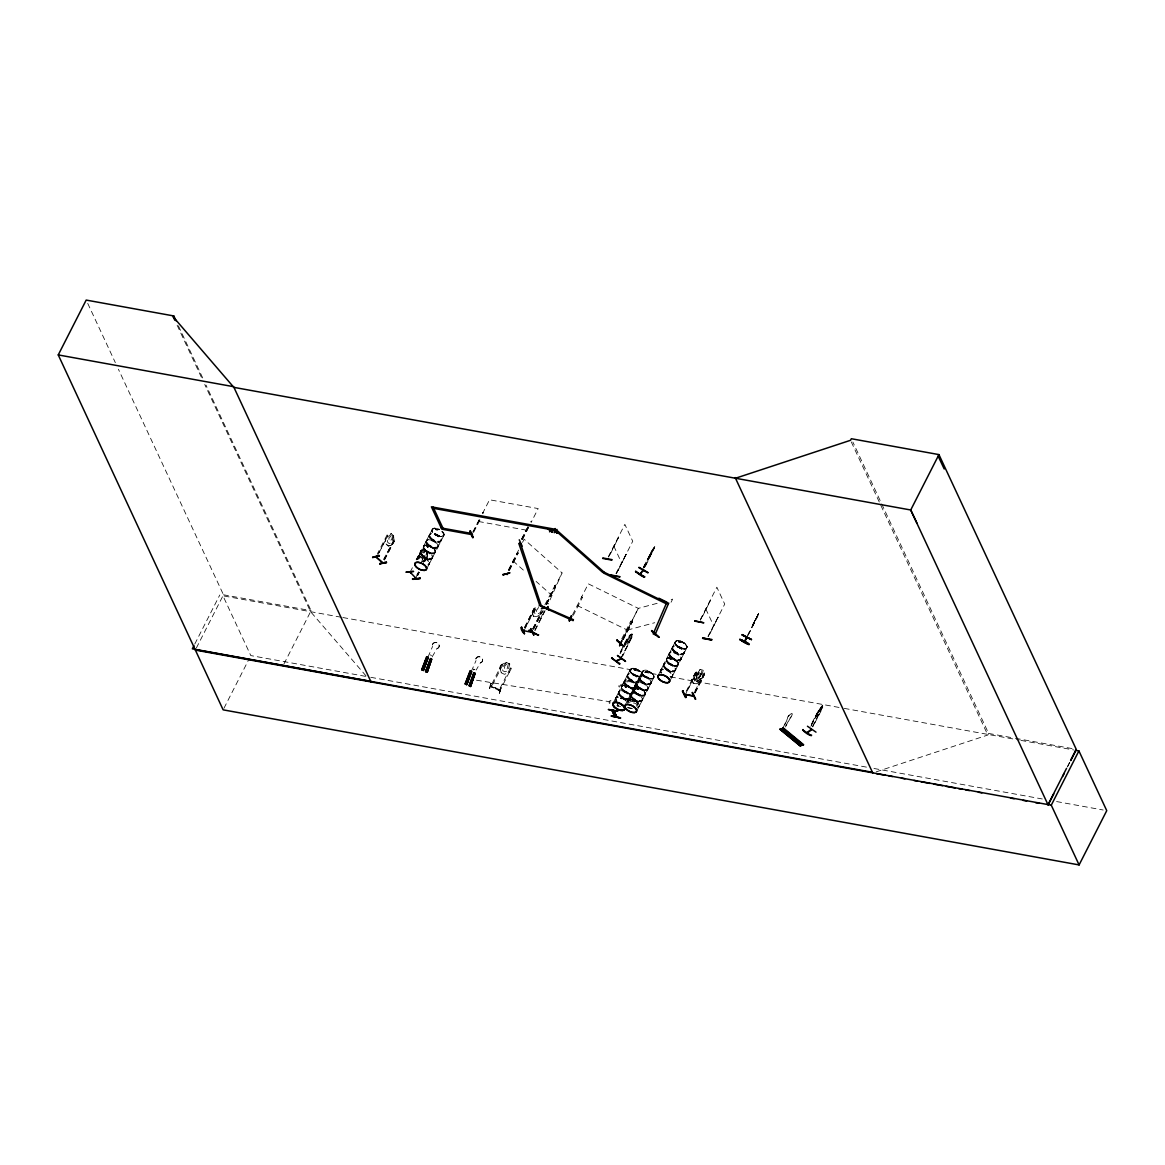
<?xml version="1.0" encoding="UTF-8"?>
<svg xmlns="http://www.w3.org/2000/svg" width="1165" height="1165" viewBox="0 0 1165 1165"><rect width="100%" height="100%" fill="white"/><g stroke="black" fill="none" stroke-linecap="round" stroke-linejoin="round"><path stroke-width="0.75" stroke-dasharray="5 3.75" d="M418.381 556.928L417.39 558.865A6.611 3.204 27 0 1 425.487 558.428A6.611 3.204 27 0 1 427.963 564.952M420.449 552.865L420.929 550.492L416.182 559.797M438.39 545.657L438.244 546.56M441.433 539.672L440.69 541.39M615.426 699.073L616.198 697.238M618.469 693.059L619.227 691.267M624.12 681.976L624.891 680.156M628.139 674.011L627.178 675.918M627.338 701.228L628.314 699.204M630.381 695.243L631.386 693.19M630.76 696.83L630.032 698.592A6.611 3.204 27 0 0 624.236 691.5A6.611 3.204 27 0 0 619.46 695.126A6.611 3.204 27 0 0 629.945 698.665L629.959 698.68M636.032 684.161L636.993 682.151M639.09 678.132L639.833 676.355M639.614 704.985L638.653 706.951M642.672 699L642.468 700.078M660.38 671.419L661.385 669.365L660.846 670.035M663.438 665.39L664.181 663.599M669.074 654.308L669.263 653.274M672.132 648.264L673.093 646.342M672.656 675.161L671.899 676.967M675.715 669.176L674.986 670.924A6.611 3.204 27 0 0 669.191 663.846A6.611 3.204 27 0 0 664.414 667.472A6.611 3.204 27 0 0 674.899 671.011M684.423 652.138L683.433 654.089M423.361 547.157L423.798 548.031M432.608 553.623L434.749 553.04A6.524 3.16 27 0 0 428.997 545.948A6.524 3.16 27 0 0 424.278 549.531A6.524 3.16 27 0 0 434.632 553.025L435.594 551.191L434.618 549.05M499.45 693.146L500.906 687.743L499.421 693.073M499.567 692.767L500.906 687.743M621.396 687.248L621.586 688.515L621.557 686.331M633.309 689.432L634.284 691.544M645.41 693.714C643.997 689.374 638.187 686.374 633.891 688.034M666.351 659.594L667.225 661.953M678.292 662.623C679.326 664.196 673.152 655.706 669.234 657.409M682.355 648.337L686.433 648.439L687.161 646.793L686.185 644.682M473.514 669.919L473.835 669.394M617.217 706.005L617.435 704.985L618.528 705.393L617.552 704.883M618.076 706.165L618.411 705.029L618.178 706.019M620.843 698.316C622.853 700.049 621.892 696.058 620.785 698.549L635.886 701.388L620.887 698.767L621.193 697.719L636.25 700.66L621.178 697.733M501.562 664.56L506.498 662.492L509.717 663.934L508.115 670.661L505.028 671.783L502.945 670.851L501.897 667.865L506.498 662.594M817.379 712.965L817.291 714.291L822.665 705.437M438.375 545.569L438.258 546.356L440.894 541.084M703.238 670.254L701.65 676.428L698.636 678.117L696.641 677.753L695.68 675.336L700.209 669.555L695.447 672.511L691.908 679.326L693.204 683.316L696.291 683.884L701.053 680.913L696.291 683.782L693.204 683.316M393.668 540.72L383.897 559.317M426.099 541.783L426.215 540.924M429.142 535.798L432.273 529.376M432.739 556.768L432.608 557.642M627.702 639.876L627.6 640.939L631.241 634.954M636.41 685.806L635.682 687.51A6.611 3.204 27 0 0 629.886 680.418A6.611 3.204 27 0 0 625.11 684.044A6.611 3.204 27 0 0 635.595 687.583L635.595 687.598M651.381 681.976L651.235 682.908M681.379 658.152L680.637 659.841A6.611 3.204 27 0 0 674.841 652.75A6.611 3.204 27 0 0 670.064 656.376A6.611 3.204 27 0 0 680.549 659.929M648.322 687.787L647.58 689.665M417.784 558.807L422.021 550.958L420.929 550.492M423.521 562.433L426.841 556.288M508.333 663.977L507.125 668.899L504.343 669.293L504.794 665.987L507.299 663.497L508.319 664.021M822.65 707.941L822.636 705.262L822.65 707.941L812.777 726.844M393.522 535.827L391.629 542.817L389.066 543.487L387.537 542.104L387.042 538.667L391.236 533.614L387.071 534.953L377.445 553.739M427.817 547.39C424.744 545.031 430.657 547.652 427.511 546.982M430.89 552.647L430.7 553.404M435.928 529.842C434.56 528.517 439.234 531.138 436.161 529.624M435.579 551.191L435.302 552.356M438.856 535.842L439.904 536.206M439.336 535.769L439.074 535.623M441.317 536.555L444.025 535.259L442.147 531.138A6.509 3.16 27 0 1 440.894 536.322A6.509 3.16 27 0 1 432.171 530.541A6.509 3.16 27 0 1 439.336 529.347L433.584 528.255L432.113 529.391L432.244 531.327M625.62 686.316L624.921 686.811L626.086 687.583M625.081 686.374L626.479 686.695M626.421 686.695L626.362 687.175M628.532 693.292L624.586 691.704L621.571 688.559M634.372 670.181L635.406 670.093L634.11 669.919M633.92 669.715L634.765 669.307M636.964 676.151L640.546 676.53M639.323 676.676L637.372 675.671L637.43 676.457M636.804 688.69L638.537 689.68L637.59 689.054M636.876 688.588L637.197 688.646M639.323 680.68L639.483 679.603L638.478 681.758M640.269 695.476L640.794 695.33M640.765 694.893L641.012 695.723M647.23 672.598L645.526 671.899L646.371 671.404M648.818 678.219L652.458 678.685L653.929 677.549M653.813 675.584C642.148 661.851 637.022 678.38 649.589 677.913M653.987 677.506L653.798 675.613M670.691 658.618L669.875 659.142M670.661 659.536L670.472 658.662M671.229 659.317L670.37 659.419M673.69 665.87C673.807 664.443 672.627 666.103 676.807 665.943C678.656 665.317 668.273 665.885 667.341 661.749A6.524 3.16 27 0 1 672.103 658.167L678.161 662.827M679.326 642.527C681.875 643.313 677.943 640.415 678.831 642.41M679.894 641.74L680.331 642.396L678.627 641.697M678.336 664.764L678.583 663.657M682.399 648.803L682.588 648.046M420.565 552.239L417.958 557.452M426.215 541.157L420.929 551.569L421.453 550.914M429.273 535.157L426.579 540.487M429.579 563.365L432.215 558.137M441.317 540.371L444.04 535.23M618.6 692.33L615.892 697.704M624.236 681.234L618.965 691.69M627.309 675.292L624.688 680.491M627.454 700.514L625.008 705.408M630.498 694.515L627.833 699.845M630.644 697.529L635.915 687.146M636.163 683.433L630.906 693.83M639.177 677.579L636.6 682.661M639.352 680.491L641.959 675.205M642.556 699.728L647.813 689.331M648.206 688.646L650.842 683.374M651.264 682.646L653.871 677.36M663.555 664.662L660.948 669.904M669.205 653.58L663.963 663.977M672.263 647.624L669.875 652.487M672.554 675.889L675.205 670.603M675.613 669.904L680.841 659.536M681.248 658.778L683.928 653.492M684.306 652.837L686.913 647.551M429.681 562.578L428.676 564.719L429.492 563.802M693.626 675.817L694.981 679.938L698.068 680.506L702.874 677.608L701.519 673.487L698.432 672.919L697.733 674.55L699.029 676.239L700.718 675.088L701.971 670.443L700.981 670.268L695.243 676.195L693.918 678.787L694.893 681.19M474.33 669.569L473.543 669.744M615.542 698.345L613.096 703.252M639.541 705.509L642.483 700.092M818.645 711.349L818.427 712.339L821.951 706.252M694.981 691.093L703.704 673.967M660.482 670.822L658.05 675.598M617.304 705.859L617.654 705.102M627.265 701.578A6.509 3.146 27 0 1 635.231 701.097L635.595 701.024M421.89 561.472L425.036 549.079L427.045 551.336L427.278 556.855L424.875 561.472M426.303 540.764L426.856 540.036M432.565 557.758L431.997 558.472A6.611 3.204 27 0 0 426.201 551.38A6.611 3.204 27 0 0 421.424 555.006A6.611 3.204 27 0 0 431.909 558.545M650.041 554.38L649.721 555.559L652.211 551.788M636.367 686.258L638.973 681.161M490.727 683.637L489.271 688.631L489.97 688.399M491.179 683.768L489.708 688.748M491.062 685.836L491.979 685.996M491.79 686.127C489.781 686.695 498.46 688.777 500.222 689.651M499.829 667.938C504.008 680.666 497.12 665.492 501.634 664.822M501.314 672.802L504.43 674.317L509.367 672.249L511.129 668.797L509.717 663.934M506.498 662.492L509.702 663.992M499.29 693.146L500.673 688.195M511.129 668.797L510.11 668.448M632.071 634.226L629.828 639.716L626.406 642.862L626.246 641.362L630.192 634.983C635.537 629.901 627.746 645.454 625.095 645.206L630.28 635.056M648.395 558.02L652.458 551.977L649.531 556.622M644.682 567.224L654.774 546.356L653.754 548.933M432.666 557.205L438.186 546.691M423.361 546.501L424.075 545.511M423.521 546.196L424.22 549.501M621.396 686.622L622.081 685.661M633.309 688.777C636.527 684.365 647.856 690.379 644.726 695.301L640.779 695.723M633.454 688.486L632.93 692.913C628.998 694.675 623.29 691.675 621.833 688.151M645.41 694.34L644.726 695.301M666.351 658.968L669.205 657.395M678.438 664.56L677.768 665.492A6.524 3.16 27 0 1 667.268 661.982A6.524 3.16 27 0 1 671.987 658.4A6.524 3.16 27 0 1 677.637 665.477L677.768 665.492M651.133 552.661L650.798 553.579L654.206 547.404M437.064 648.497L437.021 648.599A3.48 3.044 20.5 0 0 438.972 644.755A3.48 3.044 20.5 0 0 434.53 642.643A3.48 3.044 20.5 0 0 432.623 646.386L432.579 646.488A3.48 3.044 20.5 0 1 434.53 642.643A3.48 3.044 20.5 0 1 439.016 644.653A3.48 3.044 20.5 0 1 437.064 648.497L431.895 657.293M430.06 654.876L431.545 655.444M480.461 662.71L480.417 662.812A3.48 3.044 20.5 0 0 482.412 658.88A3.48 3.044 20.5 0 0 477.97 656.769A3.48 3.044 20.5 0 0 476.019 660.599L475.975 660.701A3.48 3.044 20.5 0 1 477.941 656.871A3.48 3.044 20.5 0 1 482.383 658.982A3.48 3.044 20.5 0 1 480.417 662.812L476.15 670.064M473.456 669.089L474.941 669.657M617.989 705.844L617.144 705.539M621.265 698.068L620.989 698.621M502.712 664.938L491.426 686.913M610.169 702.815C608.217 705.466 609.106 698.112 611.975 701.403M635.245 701.068L635.26 701.039A6.509 3.146 27 0 1 637.648 707.519M540.269 619.489L543.837 611.203M546.691 604.577L550.972 594.645L536.089 581.393M522.532 542.351L524.119 539.249L562.069 572.918L548.176 603.98M653.521 549.21L654.803 546.531M427.934 657.147L432.623 646.386M471.344 671.375L476.019 660.599M555.632 586.286L554.7 585.529L555.632 586.286L546.429 604.402M582.442 597.441L581.597 597.019L582.442 597.441L573.355 615.295M630.687 621.294L632.479 621.659L623.464 639.352M631.75 636.731L622.926 655.604M783.186 727.557L787.409 718.718A3.48 1.267 -50.4 0 1 789.36 714.888A3.48 1.267 -50.4 0 1 792.185 713.883A3.48 1.267 -50.4 0 1 790.22 717.727L785.297 726.814M784.759 724.747L787.555 718.849A3.48 1.267 -50.4 0 1 789.52 715.019A3.48 1.267 -50.4 0 1 792.331 714.014A3.48 1.267 -50.4 0 1 790.38 717.844L785.458 726.945M818.529 710.417L810.971 724.936M651.25 551.875L654.774 546.356M754.294 621.892L753.77 622.94L755.823 618.935M753.318 623.857L752.488 625.445L755.342 620.086M755.226 620.071L755.051 620.435M752.59 625.503L753.464 623.508M757.527 615.615C762.056 607.023 745.382 639.337 757.862 615.178M757.133 616.358L758.59 613.766M194.759 644.085L219.763 595.009M196.346 648.046L223.476 594.791L118.408 369.232M223.957 708.247L249.179 658.764M283.969 663.919L311.099 610.678L206.016 385.105M377.285 555.865L387.785 535.652L387.202 535.041M379.091 552.705L387.989 535.361M383.678 559.375L393.522 540.706M384.304 559.957L394.192 541.317L392.445 544.769L388.28 546.108L385.906 543.968L385.397 538.39L386.052 543.895L388.353 545.963L392.299 544.681M384.537 559.899L394.105 541.288L393.61 535.769L391.163 533.628M410.124 572.175L412.497 567.53M416.444 559.768L421.206 550.361L425.036 549.079L427.133 551.278L427.366 556.899L425.604 560.336L421.803 561.486M417.536 558.836L421.832 551.001M436.22 529.609L436.729 529.187M427.206 546.589L428.036 546.269M436.569 529.172L435.856 529.463M416.954 574.869L418.526 571.767M424.06 560.918L426.434 556.258L427.249 556.826M415.628 577.942L418.788 571.738M417.507 575.452L419.094 572.35M424.613 561.501L427.438 556.885M417.769 575.423L419.342 572.321M426.74 568.855L429.113 564.18M472.888 532.056L481.087 515.964M472.975 532.274L481.174 516.182M482.426 513.736L489.548 499.77L538.186 508.581L531.08 522.546M473.704 532.201L481.902 516.11M521.527 539.104L528.91 524.629M521.629 539.322L529.012 524.847M522.357 539.264L529.726 524.774M522.459 539.482L529.827 524.993M508.377 570.136L518.585 550.098M508.595 570.078L517.61 552.385L518.25 552.953L509.236 570.646M509.018 570.719L518.25 552.953M491.412 683.462L490.654 683.68M502.639 664.691L501.678 664.647L490.552 686.564L491.018 685.559M524.556 627.425L533.89 608.698L537.487 606.528M524.658 627.658L533.89 608.698L538.696 605.917M525.371 627.586L534.939 608.814M523.9 630.906L534.953 609.193L534.036 608.829M510.299 668.142L498.984 690.379L499.567 689.36L499.96 690.758L510.998 668.783M541.448 610.111L540.123 612.688L537.109 614.377L535.114 614.013L534.153 611.596L537.618 606.95M532.667 628.896L541.346 611.843M544.871 604.839L554.933 585.471M532.769 629.115L541.448 612.062M533.483 629.056L543.065 610.358M546.108 604.242L562.069 572.918M533.585 629.275L542.511 611.581M546.545 603.747L555.574 586.053M534.764 630.28L544.608 610.97M535.099 630.44L545.118 610.708M572.51 614.887L588.325 583.84L638.318 608.363L658.939 602.844M608.29 556.87L624.848 524.366L632.726 541.259L616.168 573.763M608.611 556.928L618.455 537.618L609.557 555.603M616.037 573.486L626.188 554.234L616.474 573.821M616.358 573.529L626.188 554.234M643.808 566.452L651.351 551.802M643.328 567.646L654.876 546.414M643.328 568.185L650.929 552.501M644.376 567.573L654.118 548.482L644.696 567.763M621.659 638.988L630.76 621.134M622.503 639.41L638.318 608.363L622.634 639.294M622.882 639.512L632.479 621.659M623.217 639.134L632.246 621.44M624.935 645.235L624.877 642.643L626.668 639.192M620.494 651.686L623.654 645.483M624.44 643.925L630.294 634.983M619.984 653.449L622.358 648.788M623.144 647.245L627.265 638.842M620.464 653.216L622.052 650.114M625.212 643.91C628.139 639.279 625.721 638.755 630.207 634.91M620.581 658.72L632.216 636.716L632.056 634.051M621.076 658.487L632.129 636.658M627.731 674.506L630.309 669.496M634.983 669.686L633.673 669.351M671.055 602.247L672.642 599.145L669.22 600.062M642.221 671.652L639.541 676.792M627.658 703.296L630.309 698.17M645.818 671.652L646.575 672.176M635.886 701.388L636.148 700.442M636.658 705.422L637.066 704.461L634.226 702.99L630.585 703.281M636.774 706.471L638.143 703.645L635.668 700.223L631.809 699.524L626.595 701.621M636.673 711.131L639.104 706.412M672.686 646.837L675.263 641.828M670.035 658.706L671.157 658.851M700.296 619.707L716.854 587.218L724.717 604.096L708.16 636.6M700.427 619.998L710.446 600.456L700.733 620.057M669.729 681.321L672.22 676.501M708.029 636.323L718.193 617.071L708.48 636.658M686.185 691.384L695.563 672.554L696.379 672.715L685.428 694.631M686.899 691.311L696.379 672.715M694.296 692.855L703.675 674.025M695.01 692.782L704.592 674.404L703.776 674.244M695.112 693L704.621 674.171L703.311 670.108L700.209 669.555M747.449 635.595L757.57 615.542M747.974 635.347L755.881 619.838M748.25 634.852L757.949 615.848M811.364 724.63L818.689 710.388L822.636 705.262M811.277 725.125L818.427 710.577M810.869 726.378L821.383 706.543L818.383 711.174M812.486 726.64L821.951 707.898M812.879 726.348L822.344 707.606M876.211 771.842L987.818 735.028L988.619 733.44L852.867 442.016M1067.373 766.73L1069.79 761.983M1067.475 766.978L1069.892 762.216M755.939 618.673L755.59 619.343M757.716 615.178L758.546 613.591M630.265 698.228L630.221 698.286A6.611 3.204 27 0 0 624.396 691.194A6.611 3.204 27 0 0 619.62 694.821A6.611 3.204 27 0 0 630.105 698.359L630.294 698.199M617.523 704.869L617.101 705.684L620.566 706.514M628.474 638.362L631.153 634.881M633.614 690.394L636.498 689.112L635.231 688.879A8.781 6.524 -25 0 0 631.037 680.651A8.781 6.524 -25 0 0 619.897 686.112L618.63 685.879L619.663 687.787L622.314 686.549L621.032 686.316A7.325 5.446 -25 0 1 630.338 681.758A7.325 5.446 -25 0 1 633.833 688.631L632.566 688.399L633.745 690.306M816.345 714.378L815.995 716.781L820.553 711.058M651.177 683.01L650.376 683.942L650.9 683.258M635.085 669.802L635.012 669.525M637.925 676.283L637.022 675.802M678.889 641.973L679.734 641.653M670.195 659.041L671.346 659.215M682.646 648.847L681.991 648.119M650.623 683.709L650.638 683.68A6.611 3.204 27 0 0 644.842 676.588A6.611 3.204 27 0 0 640.066 680.214A6.611 3.204 27 0 0 650.551 683.753L650.405 683.884M651.541 552.327L650.798 552.458L653.856 547.841M626.799 644.391L630.323 640.095M538.623 607.46L536.206 610.81L536.497 612.324L539.191 611.348M641.799 700.864L641.93 700.777A6.611 3.204 27 0 0 636.148 693.656A6.611 3.204 27 0 0 631.372 697.282A6.611 3.204 27 0 0 641.857 700.835L641.755 700.922M631.619 636.906L632.42 636.993M822.723 705.335L821.471 706.616M423.929 545.773L426.215 544.929M642.672 695.665L644.842 695.068A6.524 3.16 27 0 0 639.061 687.991A6.524 3.16 27 0 0 634.343 691.573L638.1 694.471L642.658 695.651M541.346 613.882L536.541 616.766L533.424 616.139L536.512 616.605M698.461 672.991L693.656 675.875L695.083 679.865L698.068 680.404L702.845 677.549M696.888 681.554L699.903 679.865L701.519 673.487M426.943 546.298L427.846 547.142M627.586 639.25L626.814 639.279M441.287 536.526L439.132 536.206M427.249 546.516L428.021 546.662M676.574 640.735L677.782 640.59L675.642 641.143C673.254 645.017 679.69 648.279 682.85 648.876M667.967 657.555L666.482 658.691L666.54 660.861M669.933 658.764L670.72 658.662M647.318 672.263L645.628 672.059M640.575 676.515L642.075 675.351L641.886 673.457M623.013 685.209C620.421 685.209 633.046 685.355 633.323 690.248M624.979 686.418L625.765 686.331M628.809 702.495L632.013 701.126L638.056 703.733L635.624 700.383M423.143 561.181L425.633 560.219M627.309 630.105L654.73 622.707M393.61 535.769L394.032 541.303L393.158 540.778M499.858 690.714L490.567 686.52L499.756 690.699M433.584 528.284L434.793 528.124M424.89 545.322L429.099 545.715L434.472 549.283M427.584 546.181L426.987 546.603M433.948 553.229L429.739 552.851L424.351 549.283A6.509 3.16 27 0 1 429.084 545.773A6.509 3.16 27 0 1 434.72 552.836A6.509 3.16 27 0 1 424.366 549.341M667.88 657.788L672.088 658.181A6.524 3.16 27 0 1 677.753 665.244A6.524 3.16 27 0 1 667.385 661.749M632.828 668.229L630.105 669.555L630.28 671.448M622.926 685.471L628.707 686.491L633.207 690.496M637.022 688.515L637.808 688.515M638.391 689.607L637.357 689.331M424.934 549.21L420.958 554.103L421.279 557.584L422.633 558.996L425.021 558.355L427.133 551.278M419.458 553.797L419.764 559.404L419.531 553.841M426.23 544.943L430.788 546.123L434.603 549.035M430.438 553.273L432.594 553.593M677.797 640.59L683.84 642.599L687.132 646.793M628.867 693.568L632.784 693.175L633.192 690.525M476.47 680.2L610.314 701.825M478.48 521.483L527.133 530.293M534.138 609.047L534.953 609.193M703.602 673.952L704.49 674.186M696.481 672.933L695.418 672.438M223.476 594.791L311.099 610.678M988.619 733.44L1013.652 737.984M1015.443 738.304L1072.659 748.673M341.025 617.202L222.966 595.81L250.795 655.575L368.985 676.981M342.816 617.523L656.201 674.317M670.53 676.909L842.441 708.058M844.232 708.378L1019.142 740.066M1020.904 740.387L1073.635 749.94M627.717 707.636L632.085 708.407M627.746 707.708L632.187 708.626M370.776 677.316L866.804 767.182M873.954 768.478L1042.282 798.972M1056.611 801.564L1103.168 810.01M439.86 536.424L435.244 534.517L432.23 531.356M427.54 545.337L429.084 545.744M431.166 553.491L424.235 549.531M670.53 657.803L672.074 658.21M666.526 660.89L669.54 664.05L674.156 665.958M635.842 668.797A6.509 3.146 27 0 0 631.139 672.365A6.509 3.146 27 0 0 641.449 675.86A6.509 3.146 27 0 0 635.842 668.797L632.843 668.229L637.401 669.424L641.216 672.322M646.124 671.448L646.575 672.132M637.896 676.545L633.279 674.637L630.265 671.477M625.692 685.209L627.251 685.617A6.48 3.146 27 0 1 632.93 692.549A6.48 3.146 27 0 1 622.649 689.068A6.48 3.146 27 0 1 627.323 685.515M626.115 687.452L625.532 687.175M639.57 695.345L641.114 695.753L636.498 693.859L633.483 690.714M671.04 664.88L672.613 665.521M627.658 693.19L624.6 691.69M577.257 605.538L627.265 630.061M499.494 689.636L490.96 685.777M436.89 529.449L437.385 530.09M426.565 551.555L428.05 552.414M683.826 642.629L685.122 643.619M638.871 670.297L640.168 671.288M513.051 560.962L525.255 571.782M652.08 673.443L653.099 674.506M642.905 674.739A6.524 3.16 27 0 0 653.274 678.248A6.524 3.16 27 0 0 647.638 671.157A6.524 3.16 27 0 0 642.905 674.739L643.91 675.773M366.058 675.918L310.574 611.683L204.734 384.479M641.216 672.351L641.9 673.414M434.487 549.298L435.171 550.375M423.652 548.191L424.337 549.268M851.295 441.943L987.818 735.028M705.786 608.916L713.664 625.809M691.879 679.253L693.292 683.243M613.795 546.079L621.659 562.972M631.809 699.524L626.639 701.607M532.128 612.149L533.453 616.212M178.405 325.821L202.958 378.509M177.124 325.195L201.661 377.882M87.725 303.366L115.335 362.635M531.371 521.556L530.643 521.629M660.599 672.744A6.509 3.146 27 0 1 666.744 670.53A6.509 3.146 27 0 1 671.593 677.287M660.686 672.38A6.611 3.204 27 0 1 667.72 670.487A6.611 3.204 27 0 1 670.953 677.418M661.764 672.802A6.509 3.16 27 0 1 663.54 668.695A6.509 3.16 27 0 1 671.797 672.744A6.509 3.16 27 0 1 670.035 676.85M661.516 673.152A6.611 3.204 27 0 1 662.885 669.001A6.611 3.204 27 0 1 671.04 672.38A6.611 3.204 27 0 1 671.113 677.113M644.696 695.068A6.524 3.16 27 0 1 634.343 691.573M627.629 702.204A6.611 3.204 27 0 1 634.677 700.296A6.611 3.204 27 0 1 637.91 707.242M628.052 701.563A6.509 3.16 27 0 1 634.983 699.684A6.509 3.16 27 0 1 638.172 706.529M627.789 701.898A6.611 3.204 27 0 1 634.823 699.99A6.611 3.204 27 0 1 638.056 706.937M615.644 700.413A6.509 3.146 27 0 1 618.761 697.398A6.509 3.146 27 0 1 626.319 701.403M615.717 700.049A6.611 3.204 27 0 1 619.62 697.078A6.611 3.204 27 0 1 627.265 702.131M616.824 700.456A6.509 3.146 27 0 1 619.27 696.393A6.509 3.146 27 0 1 627.513 701.461M616.562 700.806A6.611 3.204 27 0 1 619.052 696.67A6.611 3.204 27 0 1 627.425 701.825M441.841 531.648A6.509 3.146 27 0 1 440.632 536.803A6.509 3.146 27 0 1 431.938 531.036A6.509 3.146 27 0 1 439.089 529.827M442.016 531.327A6.524 3.16 27 0 1 440.807 536.497A6.524 3.16 27 0 1 432.069 530.716A6.524 3.16 27 0 1 439.263 529.507M417.303 559.287A6.509 3.16 27 0 1 424.526 558.414A6.509 3.16 27 0 1 428.603 564.836M418.104 559.273A6.509 3.16 27 0 1 425.05 557.409A6.509 3.16 27 0 1 428.239 564.253M417.842 559.608A6.611 3.204 27 0 1 424.89 557.715A6.611 3.204 27 0 1 428.123 564.646M422.531 554.103L422.502 556.127L424.555 556.229L426.128 551.06L425.458 550.346L422.531 554.103M698.228 680.913L697.325 680.986L697.063 678.554L693.757 680.36L696.801 677.986L696.524 675.088L697.631 677.549L700.762 675.86L697.864 678.147L698.228 680.913M700.223 673.894L698.971 678.525L696.277 679.501L696.757 676.472L699.218 673.72L700.223 673.894M392.518 535.565L391.804 539.206L389.576 541.346L388.746 538.638L391.76 534.866L392.518 535.565M647.58 689.695L647.551 689.724A6.611 3.204 27 0 0 641.799 682.574A6.611 3.204 27 0 0 637.007 686.2A6.611 3.204 27 0 0 647.507 689.738L647.478 689.767M437.559 547.477L437.53 547.477A6.611 3.204 27 0 1 427.074 543.924A6.611 3.204 27 0 1 431.851 540.298A6.611 3.204 27 0 1 437.559 547.463M483.548 512.891L482.718 512.746L483.548 512.891M669.962 656.725A6.509 3.146 27 0 0 680.287 660.22A6.509 3.146 27 0 0 674.666 653.157A6.509 3.146 27 0 0 669.962 656.725M676.093 644.711A6.509 3.146 27 0 0 686.418 648.191A6.509 3.146 27 0 0 680.797 641.143A6.509 3.146 27 0 0 676.093 644.711A6.495 3.146 27 0 0 686.389 648.206A6.495 3.146 27 0 0 680.782 641.158A6.495 3.146 27 0 0 676.093 644.711M667.603 661.414A6.48 3.146 27 0 0 677.884 664.88A6.48 3.146 27 0 0 672.292 657.846A6.48 3.146 27 0 0 667.603 661.414M675.846 645.221A6.48 3.146 27 0 0 686.127 648.701A6.48 3.146 27 0 0 680.535 641.667A6.48 3.146 27 0 0 675.846 645.221M675.962 644.915A6.524 3.16 27 0 0 686.331 648.424A6.524 3.16 27 0 0 680.68 641.332A6.524 3.16 27 0 0 675.962 644.915M673.108 650.39A6.611 3.204 27 0 0 683.593 653.944A6.611 3.204 27 0 0 677.899 646.764A6.611 3.204 27 0 0 673.108 650.39M670.457 655.72A6.509 3.16 27 0 0 680.811 659.215A6.509 3.16 27 0 0 675.176 652.152A6.509 3.16 27 0 0 670.457 655.72M673.006 650.74A6.509 3.16 27 0 0 683.345 654.235A6.509 3.16 27 0 0 677.724 647.158A6.509 3.16 27 0 0 673.006 650.74M670.21 656.07A6.611 3.204 27 0 0 680.71 659.623A6.611 3.204 27 0 0 675.001 652.444A6.611 3.204 27 0 0 670.21 656.07M673.268 650.085A6.611 3.204 27 0 0 683.753 653.623A6.611 3.204 27 0 0 678.045 646.459A6.611 3.204 27 0 0 673.268 650.085M673.53 649.735A6.509 3.146 27 0 0 683.855 653.23A6.509 3.146 27 0 0 678.234 646.167A6.509 3.146 27 0 0 673.53 649.735M667.152 662.303A6.48 3.146 27 0 0 677.433 665.768A6.48 3.146 27 0 0 671.826 658.749A6.48 3.146 27 0 0 667.152 662.303M664.298 667.807A6.509 3.16 27 0 0 674.651 671.302A6.509 3.16 27 0 0 669.016 664.239A6.509 3.16 27 0 0 664.298 667.807M664.574 667.152A6.611 3.204 27 0 0 675.059 670.705A6.611 3.204 27 0 0 669.351 663.526A6.611 3.204 27 0 0 664.574 667.152M664.822 666.802A6.509 3.146 27 0 0 675.147 670.297A6.509 3.146 27 0 0 669.525 663.235A6.509 3.146 27 0 0 664.822 666.802M636.92 686.549A6.509 3.146 27 0 0 647.245 690.044A6.509 3.146 27 0 0 641.624 682.981A6.509 3.146 27 0 0 636.92 686.549M643.007 674.55A6.524 3.16 27 0 0 653.376 678.045A6.524 3.16 27 0 0 647.74 670.967A6.524 3.16 27 0 0 643.007 674.55M634.546 691.224A6.48 3.146 27 0 0 644.827 694.704A6.48 3.146 27 0 0 639.236 687.67A6.48 3.146 27 0 0 634.546 691.224M642.803 675.045A6.48 3.146 27 0 0 653.084 678.511A6.48 3.146 27 0 0 647.478 671.491A6.48 3.146 27 0 0 642.803 675.045M634.444 691.369A6.524 3.16 27 0 0 644.798 694.864A6.524 3.16 27 0 0 639.163 687.787A6.524 3.16 27 0 0 634.444 691.369M637.415 685.544A6.509 3.16 27 0 0 647.755 689.039A6.509 3.16 27 0 0 642.133 681.962A6.509 3.16 27 0 0 637.415 685.544M639.949 680.564A6.509 3.16 27 0 0 650.303 684.059A6.509 3.16 27 0 0 644.667 676.981A6.509 3.16 27 0 0 639.949 680.564M637.168 685.894A6.611 3.204 27 0 0 647.653 689.432A6.611 3.204 27 0 0 641.944 682.268A6.611 3.204 27 0 0 637.168 685.894M640.226 679.909A6.611 3.204 27 0 0 650.711 683.447A6.611 3.204 27 0 0 645.002 676.283A6.611 3.204 27 0 0 640.226 679.909M640.473 679.559A6.509 3.146 27 0 0 650.798 683.04A6.509 3.146 27 0 0 645.177 675.991A6.509 3.146 27 0 0 640.473 679.559M634.211 691.821A6.524 3.16 27 0 0 644.58 695.316A6.524 3.16 27 0 0 638.93 688.238A6.524 3.16 27 0 0 634.211 691.821M634.095 692.112A6.48 3.146 27 0 0 644.376 695.592A6.48 3.146 27 0 0 638.784 688.559A6.48 3.146 27 0 0 634.095 692.112M631.255 697.631A6.509 3.16 27 0 0 641.609 701.126A6.509 3.16 27 0 0 635.974 694.049A6.509 3.16 27 0 0 631.255 697.631M631.517 696.976A6.611 3.204 27 0 0 642.017 700.514A6.611 3.204 27 0 0 636.308 693.35A6.611 3.204 27 0 0 631.517 696.976M631.779 696.626A6.509 3.146 27 0 0 642.104 700.121A6.509 3.146 27 0 0 636.483 693.059A6.509 3.146 27 0 0 631.779 696.626M625.008 684.394A6.509 3.146 27 0 0 635.333 687.874A6.509 3.146 27 0 0 629.712 680.826A6.509 3.146 27 0 0 625.008 684.394M622.43 689.403A6.524 3.16 27 0 0 632.799 692.913A6.524 3.16 27 0 0 627.149 685.821A6.524 3.16 27 0 0 622.43 689.403M630.993 672.584A6.524 3.16 27 0 0 641.362 676.093A6.524 3.16 27 0 0 635.726 669.001A6.524 3.16 27 0 0 630.993 672.584M630.891 672.889A6.48 3.146 27 0 0 641.172 676.355A6.48 3.146 27 0 0 635.58 669.336A6.48 3.146 27 0 0 630.891 672.889M628.153 678.059A6.611 3.204 27 0 0 638.638 681.598A6.611 3.204 27 0 0 632.93 674.433A6.611 3.204 27 0 0 628.153 678.059M625.503 683.389A6.509 3.16 27 0 0 635.857 686.884A6.509 3.16 27 0 0 630.221 679.807A6.509 3.16 27 0 0 625.503 683.389M628.052 678.394A6.509 3.16 27 0 0 638.391 681.904A6.509 3.16 27 0 0 632.755 674.826A6.509 3.16 27 0 0 628.052 678.394M625.255 683.739A6.611 3.204 27 0 0 635.755 687.277A6.611 3.204 27 0 0 630.047 680.112A6.611 3.204 27 0 0 625.255 683.739M628.314 677.739A6.611 3.204 27 0 0 638.799 681.292A6.611 3.204 27 0 0 633.09 674.113A6.611 3.204 27 0 0 628.314 677.739M628.576 677.389A6.509 3.146 27 0 0 638.886 680.884A6.509 3.146 27 0 0 633.279 673.821A6.509 3.146 27 0 0 628.576 677.389M622.183 689.957A6.48 3.146 27 0 0 632.464 693.437A6.48 3.146 27 0 0 626.872 686.403A6.48 3.146 27 0 0 622.183 689.957M622.299 689.665A6.524 3.16 27 0 0 632.668 693.16A6.524 3.16 27 0 0 627.018 686.083A6.524 3.16 27 0 0 622.299 689.665M619.343 695.476A6.509 3.16 27 0 0 629.697 698.971A6.509 3.16 27 0 0 624.061 691.894A6.509 3.16 27 0 0 619.343 695.476M619.867 694.471A6.509 3.146 27 0 0 630.192 697.952A6.509 3.146 27 0 0 624.571 690.903A6.509 3.146 27 0 0 619.867 694.471M426.958 544.273A6.509 3.16 27 0 0 437.312 547.768A6.509 3.16 27 0 0 431.676 540.691A6.509 3.16 27 0 0 426.958 544.273M424.497 549.079A6.524 3.16 27 0 0 434.865 552.589A6.524 3.16 27 0 0 429.215 545.497A6.524 3.16 27 0 0 424.497 549.079M430.118 537.924A6.611 3.204 27 0 0 440.603 541.477A6.611 3.204 27 0 0 434.894 534.298A6.611 3.204 27 0 0 430.118 537.924M427.468 543.269A6.509 3.16 27 0 0 437.822 546.764A6.509 3.16 27 0 0 432.186 539.686A6.509 3.16 27 0 0 427.468 543.269M430.016 538.274A6.509 3.16 27 0 0 440.355 541.769A6.509 3.16 27 0 0 434.734 534.706A6.509 3.16 27 0 0 430.016 538.274M427.22 543.618A6.611 3.204 27 0 0 437.72 547.157A6.611 3.204 27 0 0 432.011 539.992A6.611 3.204 27 0 0 427.22 543.618M430.278 537.618A6.611 3.204 27 0 0 440.763 541.172A6.611 3.204 27 0 0 435.055 533.992A6.611 3.204 27 0 0 430.278 537.618M430.526 537.269A6.509 3.16 27 0 0 440.865 540.764A6.509 3.16 27 0 0 435.244 533.701A6.509 3.16 27 0 0 430.526 537.269M424.133 549.836A6.509 3.146 27 0 0 434.458 553.317A6.509 3.146 27 0 0 428.837 546.269A6.509 3.146 27 0 0 424.133 549.836M421.308 555.356A6.509 3.16 27 0 0 431.662 558.851A6.509 3.16 27 0 0 426.026 551.773A6.509 3.16 27 0 0 421.308 555.356M421.584 554.7A6.611 3.204 27 0 0 432.069 558.239A6.611 3.204 27 0 0 426.361 551.074A6.611 3.204 27 0 0 421.584 554.7M421.832 554.351A6.509 3.16 27 0 0 432.171 557.846A6.509 3.16 27 0 0 426.536 550.768A6.509 3.16 27 0 0 421.832 554.351"/><path stroke-width="1.5" d="M807.025 732.625L811.16 729.421M811.67 729.654L807.36 732.901M621.862 640.619L619.722 645.716M692.228 692.782L695.563 699.218M610.78 574.942L619.897 576.675M541.361 608.727L548.118 607.3M379.863 563.452L386.591 562.608L379.746 563.831M420.012 577.724L420.128 578.539L412.57 579.078M412.818 579.355L420.143 578.481M419.895 578.204L412.454 579.049M651.599 630.891L658.691 637.168M611.392 716.125L620.61 718.091L611.494 715.747M620.508 717.786L611.319 716.082M625.518 661.443L617.406 655.458L625.445 661.123M615.702 661.006L621.411 658.676M639.833 574.243L640.255 574.432M640.255 574.374L643.211 569.889M409.789 572.19L410.75 572.831L410.255 572.233M522.881 630.513L532.099 632.391L531.313 632.304M684.408 694.253L693.306 695.811M693.51 696.131L684.51 694.471M426.594 656.769L421.788 669.715L427.118 656.623L422.691 670.123M421.788 669.715L422.793 670.195L428.036 657.06L423.39 670.472L422.269 669.715L427.089 656.798M422.385 669.991L427.337 657.118M423.39 670.472L428.254 657.555M423.303 670.428L428.123 657.511M426.303 671.841L425.56 671.506L430.38 658.589L431.123 658.924L426.215 671.856L431.079 658.939M425.662 671.579L430.832 658.575L426.011 671.491M431.283 659.026L426.477 671.972L427.22 672.278L431.4 659.099M427.089 672.249L431.749 659.011L427.176 672.292M466.087 684.336L470.514 670.836L465.185 683.942L466.743 684.685L471.65 671.768L470.602 671.302L465.782 684.219M465.665 683.942L470.485 671.025M471.519 671.739L466.699 684.656L470.922 671.462L471.65 671.768M466.582 684.379L471.315 671.419M473.776 672.802L468.971 685.748L469.699 686.068L473.878 672.875M474.272 672.846L469.364 685.704M469.67 686.068L474.519 673.152M474.694 673.239L469.874 686.156L470.616 686.505L474.796 673.312M470.369 686.185L475.145 673.239L470.587 686.505M610.62 575.292L619.751 576.966M702.641 638.391L711.771 640.051L702.772 637.779M472.568 534.837L471.665 534.662M639.017 567.311L648.017 572.525M647.856 572.874L638.871 567.632M668.725 603.033L655.021 634.779L653.186 633.891L666.904 602.145L658.895 598.213M538.594 634.677L538.259 635.376L529.245 630.047M544.055 608.247L544.011 607.227M569.365 621.076C575.379 609.339 567.064 621.644 569.598 620.625M571.316 619.314L570.471 618.673L571.433 619.139M639.862 574.199L643.138 570.282M621.251 643.124L619.62 643.007M619.562 645.701L621.76 640.998M538.376 635.129L529.012 630.498M550.739 529.58L550.288 530.483L548.846 529.245M555.472 530.439L555.035 531.342L553.579 530.104M551.322 529.696L550.754 530.832L552.574 532.361L550.594 531.051L549.574 531.822L550.142 530.701L548.293 529.143M742.149 634.925L751.469 639.658M1075.397 750.26L1078.907 750.901L1106.75 810.651L1079.096 864.925L223.141 709.849L58.25 354.917L86.195 300.075L173.803 315.948L176.104 320.885M174.823 320.258L173.294 316.967L173.803 315.948M193.958 645.658L192.342 648.832L370.776 681.379M379.411 555.487L372.873 557.118M386.416 561.821L379.761 563.933M470.398 530.934C478.334 551.409 463.655 517.872 473.208 537.283M522.182 546.152L519.24 539.788M503.062 574.753L509.615 573.049L502.799 574.52M503.134 574.898L509.833 572.758M668.39 603.718L604.067 572.161L602.815 572.51L555.37 530.425L555.137 528.517M555.37 530.425L556.957 529.405M521.687 627.003C519.27 627.09 523.871 634.954 524.629 633.338M539.948 605.116L573.413 619.693L573.165 620.654L541.507 606.514L520.668 543.968L518.847 543.531L539.745 605.552L549.341 609.732M530.803 628.663L533.803 635.042M544.594 607.795L543.793 607.125M547.943 606.557L548.103 607.358M533.759 634.998L531.094 629.158M571.666 615.994L570.952 616.154M612.004 559.651L602.873 557.977M635.668 571.345L644.303 577.156L644.711 576.486M635.464 571.738C652.895 580.796 640.91 577.068 635.711 571.287M643.153 570.865L643.604 570.064M623.857 646.633L616.766 640.342L617.348 639.818M612.12 657.643L611.581 658.24L620.013 663.686M608.552 709.412L617.523 711.276M658.939 637.153L651.745 630.527M612.601 710.14L615.557 716.475M608.363 709.616L617.668 711.058M616.562 716.664L613.62 710.33L616.503 716.926M694.879 620.814L703.835 622.809L694.704 621.134M683.214 690.743L682.472 691.107L685.923 697.398M711.902 639.454L702.553 638.231M682.486 691.078L685.428 697.442L686.156 697.078M692.622 692.898L695.563 699.277L692.33 692.389M739.993 639.09C743.954 644.099 757.774 647.565 741.508 639.949M742.09 635.042L751.527 639.556L742.323 634.59M744.683 640.998L744.26 641.842L746.59 637.342M744.683 641.93L746.881 637.546M735.494 478.247L850.523 440.297L851.338 438.724L938.946 454.598L910.724 509.993L1048.005 804.724L1066.557 768.318M811.626 735.188C811.189 737.023 801.593 730.557 803.093 729.552M807.447 726.232L815.995 732.144M1070.591 760.395L1076.242 749.313L938.946 454.598M1048.121 804.957L1053.772 793.875M1062.64 776.473L1064.257 773.298M1070.708 760.643L1075.543 751.148M1079.096 864.925L1051.267 805.175L1078.907 750.901M748.949 644.536L739.76 639.556L748.979 644.478M539.817 605.407L549.181 610.038M619.736 642.832L620.639 643.313M611.902 658.007L619.518 664.225M616.766 640.342L624.163 646.531L617.057 640.24M416.254 578.597L410.167 572.19M780.565 728.999L801.2 745.367L800.282 745.979L779.909 729.203L800.282 745.979M783.39 727.994L803.69 744.77L802.641 745.149L782.341 728.373L783.302 728.038M524.352 633.702L521.454 627.338L524.41 633.789M413.575 571.549L405.93 572.204L413.298 571.301M372.611 557.438L379.164 555.807M615.033 714.116L614.057 713.941M782.662 728.11L803.282 744.93M801.185 745.658L780.841 728.751M507.183 574.578L506.484 574.025M651.512 630.979L658.939 637.197M372.64 557.569L379.178 555.938M519.546 543.065L520.333 543.502M616.168 661.225L620.799 658.953M682.879 691.122L685.937 697.529M416.196 578.51L415.308 577.898L415.992 578.626M611.945 710.359L614.931 716.693L611.931 710.373M522.983 630.513L523.813 630.644M531.08 631.998L531.997 632.173M519.503 543.094L520.406 543.283M376.018 556.724L382.921 562.928M382.804 563.117L375.902 556.914M58.25 354.917L233.612 386.678L371.096 682.078M554.802 529.187L431.4 506.833L441.797 529.187L472.204 534.691L471.636 533.453L441.229 527.949M433.744 508.391L556.054 530.556L555.487 531.691L557.307 533.221L555.326 531.91L554.307 532.682L554.875 531.56L553.025 530.002M523.027 630.775L523.755 630.658M614.596 713.519L613.809 713.431L614.814 713.621M195.545 649.633L872.454 772.279M876.357 773.618L885.298 775.249M888.88 775.905L892.463 776.56M901.404 778.191L904.987 778.846M913.928 780.477L917.51 781.132M921.093 781.788L930.034 783.419M933.616 784.074L942.558 785.705M946.14 786.36L955.082 787.991M958.664 788.647L962.246 789.288M965.814 789.943L969.396 790.598M978.338 792.229L981.92 792.884M1010.55 798.112L1014.133 798.753M1023.074 800.384L1026.656 801.039M1035.598 802.67L1039.18 803.326M195.312 650.085L1051.267 805.175M666.176 603.732L603.674 573.078L604.067 572.161L556.622 530.09M741.537 639.891L747.755 643.051M613.926 710.708L616.911 717.058M802.831 729.989L811.393 735.639M470.005 671.025L465.17 683.913L466.102 684.379M173.294 316.967L233.816 387.348L910.724 509.993L916.811 522.837M938.145 456.17L944.232 469.014M735.173 477.548L872.774 772.977M433.162 507.154L443.006 528.269M611.785 560.103L602.654 558.428M658.691 678.816A6.524 3.16 27 0 0 669.045 682.326A6.524 3.16 27 0 0 663.409 675.234A6.524 3.16 27 0 0 658.691 678.816M658.793 678.627A6.524 3.16 27 0 0 669.147 682.122A6.524 3.16 27 0 0 663.511 675.045A6.524 3.16 27 0 0 658.793 678.627M625.634 708.64A6.524 3.16 27 0 0 636.003 712.135A6.524 3.16 27 0 0 630.367 705.058A6.524 3.16 27 0 0 625.634 708.64M625.736 708.437A6.524 3.16 27 0 0 636.105 711.946A6.524 3.16 27 0 0 630.469 704.854A6.524 3.16 27 0 0 625.736 708.437M613.751 706.471A6.509 3.146 27 0 0 624.076 709.966A6.509 3.146 27 0 0 618.455 702.903A6.524 3.16 27 0 0 613.737 706.485A6.524 3.16 27 0 0 624.091 709.98A6.524 3.16 27 0 0 618.455 702.903A6.509 3.146 27 0 0 613.751 706.471M613.838 706.267A6.524 3.16 27 0 0 624.207 709.776A6.524 3.16 27 0 0 618.557 702.684A6.524 3.16 27 0 0 613.838 706.267M415.701 566.365A6.509 3.16 27 0 0 426.055 569.86A6.509 3.16 27 0 0 420.419 562.782A6.509 3.16 27 0 0 415.701 566.365A6.509 3.16 27 0 0 426.041 569.86A6.509 3.16 27 0 0 420.419 562.797A6.509 3.16 27 0 0 415.701 566.365"/></g></svg>
